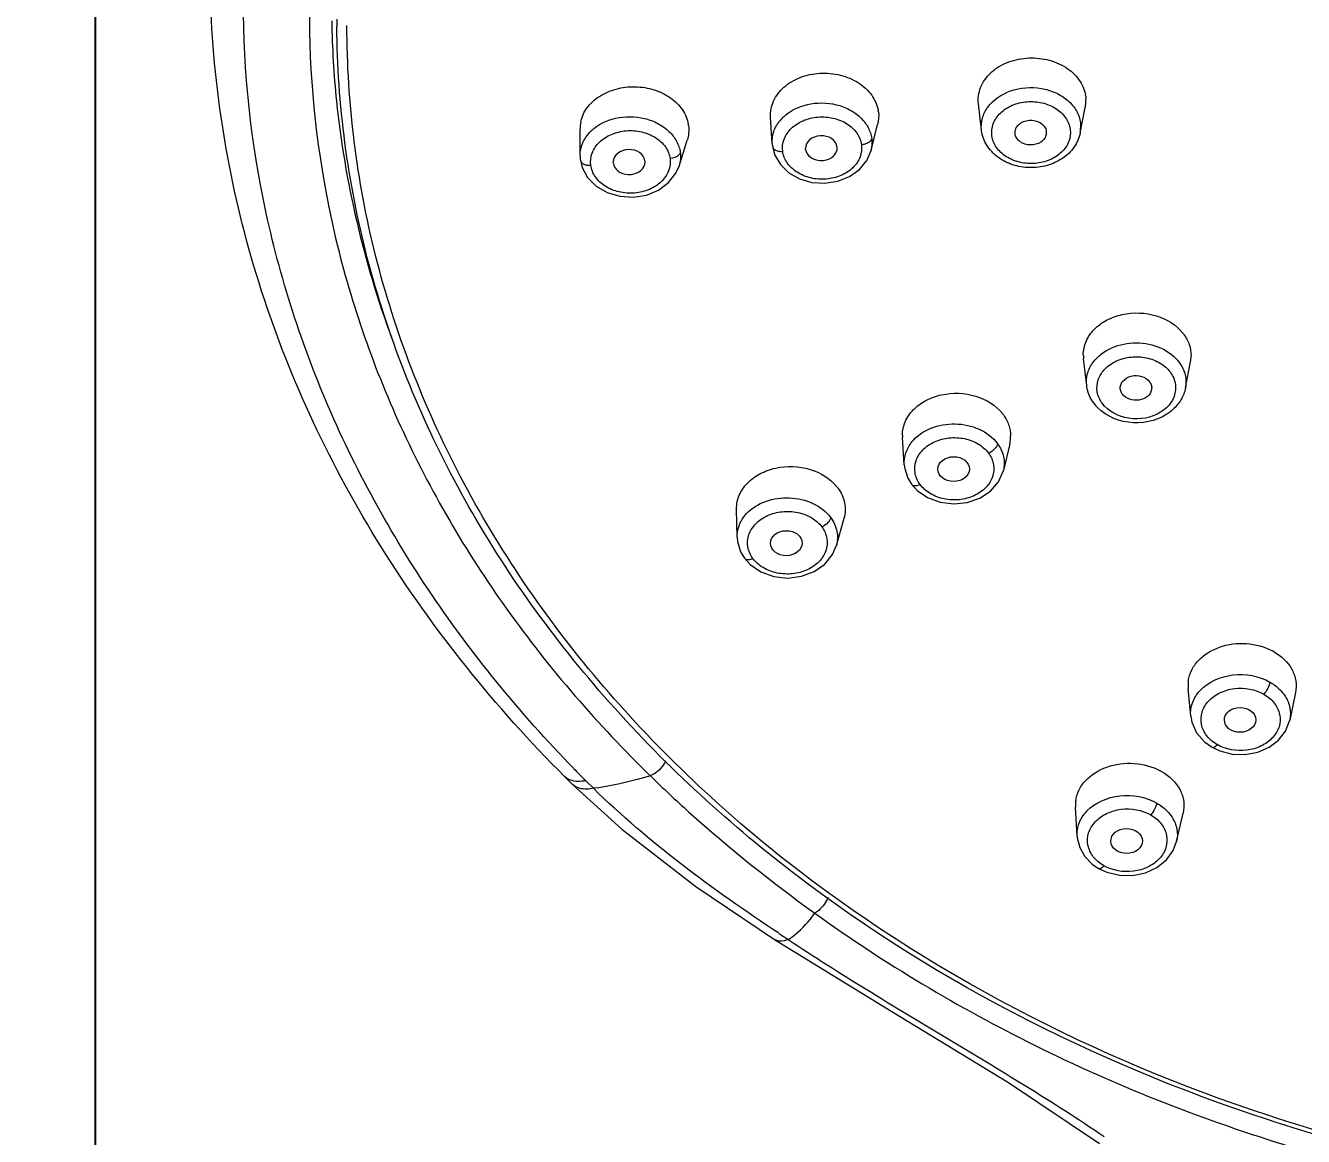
# Model space of a CAD drawing. Extents: x 8819 to 9239, y -18069 to -17475.
# Drawn here: x 8954.16 to 8981.7, y -17650.21 to -17626.28 of the extents above; entities that cross this region are included whole.
import ezdxf

# ---------------------------------------------------------------- set-up
doc = ezdxf.new("R2010")
doc.units = 0
doc.header["$MEASUREMENT"] = 0
doc.layers.get('0').update_dxf_attribs({"linetype": 'CONTINUOUS', "lineweight": 13})
doc.layers.get('DEFPOINTS').update_dxf_attribs({"linetype": 'CONTINUOUS'})
doc.layers.add('5', color=2, linetype='CONTINUOUS', lineweight=9)
doc.styles.get("Standard").update_dxf_attribs({"font": 'Gulim.ttf'})
doc.dimstyles.new('STANDARD$0', dxfattribs={"dimtxt": 3.5, "dimasz": 2.5, "dimexe": 0.7, "dimexo": 0.7, "dimgap": 0.5, "dimtad": 3, "dimdec": 4, "dimdsep": 46, "dimtxsty": 'Standard', "dimcen": 0, "dimclrd": 2, "dimclre": 2, "dimclrt": 4, "dimadec": 0, "dimazin": 0, "dimtp": 0.2, "dimtm": 0.1, "dimtfac": 0.5, "dimtdec": 4, "dimtmove": 1, "dimatfit": 3, "dimfxl": 0, "dimtolj": 1, "dimarcsym": 0})

# ---------------------------------------------------------------- blocks, each defined once
blk = doc.blocks.new('*D63')
at = {"layer": '5', "color": 2, "lineweight": -2}
for p, q in [((8992.676, -17589.939), (8954.961, -17589.939)), ((8955.661, -17758.34), (8955.661, -17594.939)), ((8974.358, -17763.34), (8954.961, -17763.34))]:
    blk.add_line(p, q, dxfattribs=at)
at = {"layer": '5', "color": 2}
for points in [[(8954.828, -17594.939), (8956.495, -17594.939), (8955.661, -17589.939)], [(8954.828, -17758.34), (8956.495, -17758.34), (8955.661, -17763.34)]]:
    blk.add_solid(points, dxfattribs=at)
at = {"layer": 'DEFPOINTS', "color": 0}
for p in [(8955.661, -17589.939), (8993.376, -17589.939), (8975.058, -17763.34)]:
    blk.add_point(p, dxfattribs=at)
at = {"layer": '5', "color": 4, "insert": (8950.832, -17693.171), "char_height": 5, "attachment_point": 5, "rotation": 90}
blk.add_mtext('\\A1;231.2', dxfattribs=at)

msp = doc.modelspace()

# ---------------------------------------------------------------- linework, layer by layer
at = {"color": 7, "linetype": 'Continuous'}
for p, q in [((8977.004, -17627.8), (8976.996, -17628.038)), ((8974.757, -17628.528), (8974.693, -17627.96)), ((8976.885, -17628.591), (8976.996, -17628.038)), ((8970.245, -17628.82), (8970.213, -17628.248)), ((8972.377, -17628.966), (8972.52, -17628.411)), ((8976.892, -17628.372), (8976.885, -17628.591)), ((8966.107, -17629.076), (8966.107, -17628.501)), ((8974.759, -17628.543), (8974.758, -17628.531)), ((8975.482, -17628.61), (8975.482, -17628.603)), ((8976.155, -17628.554), (8976.154, -17628.621)), ((8968.24, -17629.305), (8968.416, -17628.747)), ((8970.245, -17628.818), (8970.251, -17628.877)), ((8970.967, -17628.945), (8970.966, -17628.925)), ((8971.644, -17628.889), (8971.639, -17628.967)), ((8966.114, -17629.176), (8966.114, -17629.176)), ((8966.825, -17629.244), (8966.823, -17629.212)), ((8967.505, -17629.188), (8967.498, -17629.277)), ((8977.025, -17634.031), (8976.957, -17633.455)), ((8979.154, -17634.085), (8979.262, -17633.522)), ((8973.095, -17635.739), (8973.056, -17635.15)), ((8975.366, -17635.287), (8975.229, -17635.863)), ((8969.491, -17637.299), (8969.479, -17636.696)), ((8971.794, -17636.896), (8971.629, -17637.486)), ((8979.268, -17641.159), (8979.212, -17640.557)), ((8981.525, -17640.647), (8981.404, -17641.239)), ((8965.771, -17642.456), (8965.77, -17642.456)), ((8965.771, -17642.456), (8965.945, -17642.629)), ((8966.228, -17642.546), (8966.393, -17642.71)), ((8976.82, -17643.74), (8976.783, -17643.117)), ((8978.963, -17643.86), (8979.103, -17643.247))]:
    msp.add_line(p, q, dxfattribs=at)
for points in [[(8970.251, -17628.877), (8970.301, -17629.065), (8970.423, -17629.273), (8970.606, -17629.449), (8970.838, -17629.579), (8971.103, -17629.655), (8971.384, -17629.672), (8971.66, -17629.628), (8971.913, -17629.528), (8972.126, -17629.376), (8972.284, -17629.184), (8972.377, -17628.965)], [(8966.107, -17629.073), (8966.112, -17629.16), (8966.114, -17629.176)], [(8966.114, -17629.176), (8966.152, -17629.334), (8966.27, -17629.552), (8966.454, -17629.737), (8966.692, -17629.874), (8966.965, -17629.955), (8967.255, -17629.973), (8967.54, -17629.927), (8967.8, -17629.82), (8968.016, -17629.66), (8968.174, -17629.458), (8968.24, -17629.304)], [(8973.095, -17635.739), (8973.105, -17635.821), (8973.172, -17636.026), (8973.251, -17636.157)], [(8973.251, -17636.157), (8973.373, -17636.292), (8973.598, -17636.448), (8973.867, -17636.548), (8974.16, -17636.584), (8974.453, -17636.553), (8974.724, -17636.458), (8974.953, -17636.306), (8975.124, -17636.108), (8975.229, -17635.863)], [(8969.491, -17637.299), (8969.499, -17637.394), (8969.565, -17637.612), (8969.649, -17637.752)], [(8969.649, -17637.752), (8969.775, -17637.891), (8970.005, -17638.048), (8970.281, -17638.147), (8970.581, -17638.18), (8970.88, -17638.143), (8971.154, -17638.04), (8971.382, -17637.88), (8971.549, -17637.673), (8971.629, -17637.486)], [(8979.268, -17641.159), (8979.29, -17641.284), (8979.392, -17641.514), (8979.564, -17641.71), (8979.728, -17641.826)], [(8979.728, -17641.826), (8979.897, -17641.906), (8980.163, -17641.972), (8980.44, -17641.98), (8980.711, -17641.93), (8980.957, -17641.824), (8981.162, -17641.67), (8981.313, -17641.476), (8981.404, -17641.239)], [(8965.945, -17642.629), (8967.006, -17643.592), (8968.603, -17644.824), (8970.3, -17645.968)], [(8976.82, -17643.74), (8976.823, -17643.78), (8976.877, -17643.988), (8976.987, -17644.179), (8977.147, -17644.342), (8977.283, -17644.435)], [(8977.283, -17644.435), (8977.458, -17644.516), (8977.731, -17644.582), (8978.015, -17644.587), (8978.291, -17644.531), (8978.539, -17644.418), (8978.744, -17644.255), (8978.891, -17644.052), (8978.963, -17643.86)], [(8970.3, -17645.968), (8972.823, -17647.521), (8975.343, -17649.046), (8977.299, -17650.36)]]:
    msp.add_lwpolyline(points, dxfattribs=at)
for centre, radius, start, end in [((8980.78, -17626.057), 20.506, 179.2673, 180.9662), ((8981.084, -17626.137), 20.22, 180, 180.4432), ((8976.285, -17627.896), 0.725, 7.599, 9.3943), ((8971.816, -17628.229), 0.727, 7.5992, 9.472), ((8966.835, -17628.501), 0.728, 168.622, 180.0068), ((8967.722, -17628.527), 0.728, 7.5994, 9.5451), ((8971.095, -17628.885), 0.88, 133.5649, 140.5899), ((8966.965, -17629.189), 0.892, 133.5285, 137.1346), ((8978.392, -17633.463), 0.901, 36.2351, 38.4197), ((8977.669, -17633.371), 0.716, 180.0065, 186.7373), ((8978.555, -17633.386), 0.72, 349.1163, 359.9581), ((8977.91, -17633.871), 0.909, 216.3075, 224.4754), ((8974.5, -17635.198), 0.904, 36.2356, 38.4999), ((8978.22, -17633.814), 0.99, 308.4824, 311.8691), ((8973.768, -17635.102), 0.714, 179.9881, 183.874), ((8974.662, -17635.12), 0.723, 346.6645, 359.9205), ((8970.933, -17636.78), 0.908, 36.2361, 38.5813), ((8970.191, -17636.682), 0.712, 180.4288, 181.1288), ((8980.459, -17640.815), 1.209, 60.2111, 61.7412), ((8979.923, -17640.492), 0.714, 172.3386, 185.2542), ((8980.102, -17641.193), 0.864, 136.655, 140.2464), ((8986.86, -17621.972), 29.137, 224.1916, 224.9183), ((8978.037, -17643.402), 1.214, 60.2113, 61.7904), ((8977.496, -17643.076), 0.714, 172.5393, 183.3562), ((8977.666, -17643.808), 0.879, 136.1419, 137.1065), ((9012.972, -17581.882), 76.832, 236.34383, 236.52394)]:
    msp.add_arc(centre, radius, start, end, dxfattribs=at)
for centre, major_axis, ratio, start_param, end_param in [((8971.306, -17628.917), (0.34, 0), 0.786562, 0.10389, 3.171887), ((8967.165, -17629.216), (0.342, 0.001), 0.784433, 0.102691, 3.126175), ((8971.306, -17628.917), (0.34, 0), 0.786562, -3.037703, -0.191089), ((8967.165, -17629.216), (0.342, 0.001), 0.784433, -3.038902, -0.233293)]:
    msp.add_ellipse(centre, major_axis=major_axis, ratio=ratio, start_param=start_param, end_param=end_param, dxfattribs=at)
for centre, major_axis, ratio in [((8974.157, -17635.833), (0.34, 0.001), 0.787265), ((8970.551, -17637.429), (0.342, 0.003), 0.786154), ((8980.332, -17641.236), (0.34, 0.001), 0.788464), ((8977.885, -17643.847), (0.341, 0.003), 0.789111)]:
    msp.add_ellipse(centre, major_axis=major_axis, ratio=ratio, dxfattribs=at)
for points, knots in [([(8965.969, -17642.282), (8964.813, -17641.094), (8962.738, -17638.559), (8960.434, -17634.307), (8959.069, -17629.797), (8958.691, -17625.163), (8959.315, -17620.546), (8960.917, -17616.087), (8963.443, -17611.918), (8965.648, -17609.456), (8966.865, -17608.306)], [0, 0, 0, 0, 0.130376, 0.255969, 0.378037, 0.498326, 0.618869, 0.741662, 0.86834, 1, 1, 1, 1]), ([(8965.771, -17642.456), (8964.281, -17640.962), (8961.655, -17637.71), (8959.014, -17632.125), (8957.899, -17626.187), (8958.224, -17622.198), (8958.637, -17620.273)], [0, 0, 0, 0, 0.260984, 0.511835, 0.756457, 1, 1, 1, 1]), ([(8960.754, -17626.176), (8960.764, -17626.753), (8960.902, -17629.075), (8961.443, -17631.37), (8962.047, -17633.009)], [0, 0, 0, 0, 0.248505, 1, 1, 1, 1]), ([(8960.277, -17626.403), (8960.302, -17627.853), (8960.664, -17630.782), (8962.123, -17635.013), (8964.448, -17638.984), (8966.491, -17641.34), (8967.621, -17642.443)], [0, 0, 0, 0, 0.240678, 0.485567, 0.737936, 1, 1, 1, 1]), ([(9025.886, -17626.45), (9025.86, -17628.126), (9025.38, -17631.524), (9023.427, -17636.361), (9020.329, -17640.785), (9014.751, -17646.01), (9007.526, -17649.647), (8999.578, -17651.498), (8993.277, -17651.967), (8986.98, -17651.468), (8979.048, -17649.579), (8971.849, -17645.907), (8966.311, -17640.655), (8963.246, -17636.215), (8961.33, -17631.368), (8960.877, -17627.969), (8960.864, -17626.294)], [0, 0, 0, 0, 0.055254, 0.111764, 0.170463, 0.231878, 0.362271, 0.430771, 0.500229, 0.569672, 0.638128, 0.768366, 0.829693, 0.888314, 0.944768, 1, 1, 1, 1]), ([(9025.668, -17626.433), (9025.655, -17628.098), (9025.202, -17631.477), (9023.287, -17636.295), (9020.223, -17640.709), (9014.684, -17645.928), (9007.487, -17649.564), (8999.563, -17651.415), (8993.276, -17651.885), (8986.993, -17651.385), (8979.085, -17649.496), (8971.915, -17645.825), (8966.415, -17640.577), (8963.386, -17636.149), (8961.509, -17631.321), (8961.083, -17627.94), (8961.083, -17626.276)], [0, 0, 0, 0, 0.055121, 0.111504, 0.170119, 0.231507, 0.362014, 0.430636, 0.500236, 0.569819, 0.638396, 0.768743, 0.830039, 0.888573, 0.9449, 1, 1, 1, 1]), ([(8974.693, -17627.96), (8974.679, -17627.843), (8974.714, -17627.591), (8974.942, -17627.273), (8975.296, -17627.054), (8975.723, -17626.955), (8976.167, -17626.987), (8976.569, -17627.147), (8976.874, -17627.416), (8976.981, -17627.658), (8977, -17627.778)], [0, 0, 0, 0, 0.109827, 0.226217, 0.353732, 0.49027, 0.629317, 0.763257, 0.886764, 1, 1, 1, 1]), ([(8970.213, -17628.248), (8970.206, -17628.131), (8970.254, -17627.884), (8970.493, -17627.578), (8970.851, -17627.371), (8971.276, -17627.282), (8971.715, -17627.321), (8972.11, -17627.484), (8972.408, -17627.752), (8972.513, -17627.991), (8972.533, -17628.11)], [0, 0, 0, 0, 0.109878, 0.226892, 0.354927, 0.491539, 0.630275, 0.763777, 0.886956, 1, 1, 1, 1]), ([(8966.121, -17628.358), (8966.143, -17628.248), (8966.244, -17628.028), (8966.521, -17627.779), (8966.885, -17627.623), (8967.294, -17627.575), (8967.701, -17627.64), (8968.059, -17627.811), (8968.327, -17628.071), (8968.422, -17628.295), (8968.44, -17628.406)], [0, 0, 0, 0, 0.111399, 0.231867, 0.362298, 0.499045, 0.636011, 0.767016, 0.888139, 1, 1, 1, 1]), ([(8974.894, -17628.036), (8975.012, -17627.873), (8975.389, -17627.624), (8975.94, -17627.585), (8976.36, -17627.71), (8976.626, -17627.876), (8976.817, -17628.101), (8976.88, -17628.282), (8976.892, -17628.372)], [0, 0, 0, 0, 0.244908, 0.513801, 0.647079, 0.77313, 0.890193, 1, 1, 1, 1]), ([(8970.488, -17628.247), (8970.629, -17628.113), (8971.01, -17627.928), (8971.532, -17627.933), (8971.916, -17628.074), (8972.155, -17628.241), (8972.324, -17628.457), (8972.381, -17628.626), (8972.392, -17628.71)], [0, 0, 0, 0, 0.251325, 0.519759, 0.651069, 0.775188, 0.890925, 1, 1, 1, 1]), ([(8974.757, -17628.528), (8974.748, -17628.444), (8974.762, -17628.266), (8974.842, -17628.107), (8974.894, -17628.036)], [0, 0, 0, 0, 0.49122, 1, 1, 1, 1]), ([(8974.982, -17628.651), (8974.971, -17628.565), (8974.994, -17628.378), (8975.16, -17628.14), (8975.421, -17627.975), (8975.738, -17627.9), (8976.066, -17627.923), (8976.362, -17628.042), (8976.584, -17628.243), (8976.658, -17628.423), (8976.67, -17628.512)], [0, 0, 0, 0, 0.110088, 0.226913, 0.354991, 0.491975, 0.631077, 0.764556, 0.88728, 1, 1, 1, 1]), ([(8966.351, -17628.542), (8966.492, -17628.408), (8966.876, -17628.222), (8967.4, -17628.23), (8967.786, -17628.373), (8968.026, -17628.541), (8968.197, -17628.758), (8968.255, -17628.928), (8968.266, -17629.013)], [0, 0, 0, 0, 0.250699, 0.519074, 0.650561, 0.774916, 0.890854, 1, 1, 1, 1]), ([(8970.245, -17628.818), (8970.24, -17628.732), (8970.266, -17628.552), (8970.357, -17628.396), (8970.414, -17628.326)], [0, 0, 0, 0, 0.489612, 1, 1, 1, 1]), ([(8970.474, -17628.986), (8970.462, -17628.899), (8970.485, -17628.711), (8970.653, -17628.472), (8970.915, -17628.306), (8971.234, -17628.231), (8971.564, -17628.254), (8971.861, -17628.373), (8972.085, -17628.575), (8972.159, -17628.756), (8972.171, -17628.845)], [0, 0, 0, 0, 0.110071, 0.226902, 0.354987, 0.491965, 0.631058, 0.764546, 0.887285, 1, 1, 1, 1]), ([(8975.482, -17628.603), (8975.478, -17628.568), (8975.49, -17628.495), (8975.558, -17628.402), (8975.663, -17628.338), (8975.788, -17628.31), (8975.918, -17628.32), (8976.035, -17628.368), (8976.122, -17628.448), (8976.151, -17628.519), (8976.155, -17628.554)], [0, 0, 0, 0, 0.110176, 0.227448, 0.355917, 0.492978, 0.631865, 0.765009, 0.887444, 1, 1, 1, 1]), ([(8966.107, -17629.073), (8966.107, -17628.985), (8966.145, -17628.803), (8966.248, -17628.65), (8966.311, -17628.582)], [0, 0, 0, 0, 0.487985, 1, 1, 1, 1]), ([(8966.337, -17629.284), (8966.325, -17629.197), (8966.349, -17629.008), (8966.518, -17628.768), (8966.782, -17628.602), (8967.102, -17628.526), (8967.435, -17628.549), (8967.734, -17628.669), (8967.959, -17628.871), (8968.034, -17629.053), (8968.046, -17629.143)], [0, 0, 0, 0, 0.110047, 0.226898, 0.355011, 0.491972, 0.631041, 0.764541, 0.887303, 1, 1, 1, 1]), ([(8976.885, -17628.591), (8976.863, -17628.7), (8976.767, -17628.915), (8976.508, -17629.159), (8976.172, -17629.309), (8975.798, -17629.354), (8975.428, -17629.293), (8975.1, -17629.128), (8974.856, -17628.872), (8974.774, -17628.653), (8974.759, -17628.543)], [0, 0, 0, 0, 0.117857, 0.240461, 0.368927, 0.501243, 0.63322, 0.760862, 0.882616, 1, 1, 1, 1]), ([(8976.67, -17628.512), (8976.682, -17628.598), (8976.659, -17628.785), (8976.492, -17629.023), (8976.231, -17629.188), (8975.914, -17629.263), (8975.586, -17629.24), (8975.29, -17629.121), (8975.068, -17628.92), (8974.994, -17628.74), (8974.982, -17628.651)], [0, 0, 0, 0, 0.110088, 0.226913, 0.354991, 0.491975, 0.631077, 0.764556, 0.88728, 1, 1, 1, 1]), ([(8976.154, -17628.621), (8976.148, -17628.654), (8976.119, -17628.719), (8976.009, -17628.82), (8975.812, -17628.871), (8975.617, -17628.814), (8975.512, -17628.708), (8975.487, -17628.642), (8975.482, -17628.61)], [0, 0, 0, 0, 0.112735, 0.234746, 0.501778, 0.767328, 0.888105, 1, 1, 1, 1]), ([(8970.251, -17628.877), (8970.253, -17628.894), (8970.271, -17628.931), (8970.324, -17628.967), (8970.394, -17628.986), (8970.447, -17628.988), (8970.474, -17628.986)], [0, 0, 0, 0, 0.194944, 0.424462, 0.69733, 1, 1, 1, 1]), ([(8972.171, -17628.845), (8972.183, -17628.932), (8972.16, -17629.12), (8971.992, -17629.359), (8971.729, -17629.524), (8971.411, -17629.6), (8971.081, -17629.577), (8970.783, -17629.458), (8970.56, -17629.256), (8970.485, -17629.075), (8970.474, -17628.986)], [0, 0, 0, 0, 0.110073, 0.226904, 0.354993, 0.491968, 0.631059, 0.764547, 0.887289, 1, 1, 1, 1]), ([(8972.392, -17628.71), (8972.388, -17628.728), (8972.36, -17628.774), (8972.282, -17628.825), (8972.21, -17628.842), (8972.171, -17628.845)], [0, 0, 0, 0, 0.200661, 0.571181, 1, 1, 1, 1]), ([(8966.114, -17629.176), (8966.116, -17629.193), (8966.134, -17629.229), (8966.187, -17629.265), (8966.258, -17629.285), (8966.31, -17629.287), (8966.337, -17629.284)], [0, 0, 0, 0, 0.194999, 0.4245, 0.69738, 1, 1, 1, 1]), ([(8968.046, -17629.143), (8968.058, -17629.23), (8968.034, -17629.42), (8967.865, -17629.659), (8967.601, -17629.825), (8967.281, -17629.901), (8966.948, -17629.878), (8966.649, -17629.759), (8966.424, -17629.556), (8966.349, -17629.374), (8966.337, -17629.284)], [0, 0, 0, 0, 0.110047, 0.226898, 0.355011, 0.491971, 0.63104, 0.764541, 0.887303, 1, 1, 1, 1]), ([(8968.266, -17629.013), (8968.261, -17629.03), (8968.212, -17629.106), (8968.116, -17629.137), (8968.046, -17629.143)], [0, 0, 0, 0, 0.205006, 1, 1, 1, 1]), ([(8976.952, -17633.371), (8976.952, -17633.273), (8976.996, -17633.069), (8977.179, -17632.806), (8977.455, -17632.606), (8977.91, -17632.445), (8978.526, -17632.465), (8978.958, -17632.726), (8979.098, -17632.903)], [0, 0, 0, 0, 0.108463, 0.222926, 0.346624, 0.478826, 0.75001, 1, 1, 1, 1]), ([(8979.119, -17632.93), (8979.168, -17632.997), (8979.247, -17633.143), (8979.275, -17633.307), (8979.275, -17633.387)], [0, 0, 0, 0, 0.510062, 1, 1, 1, 1]), ([(8977.165, -17633.531), (8977.367, -17633.257), (8978.095, -17632.965), (8978.821, -17633.262), (8979.022, -17633.537)], [0, 0, 0, 0, 0.499508, 1, 1, 1, 1]), ([(8977.025, -17634.031), (8977.015, -17633.945), (8977.03, -17633.764), (8977.112, -17633.603), (8977.165, -17633.531)], [0, 0, 0, 0, 0.490784, 1, 1, 1, 1]), ([(8977.359, -17634.415), (8977.306, -17634.343), (8977.23, -17634.174), (8977.255, -17633.895), (8977.413, -17633.653), (8977.669, -17633.483), (8977.983, -17633.401), (8978.313, -17633.418), (8978.612, -17633.53), (8978.771, -17633.668), (8978.829, -17633.746)], [0, 0, 0, 0, 0.11321, 0.223135, 0.3393, 0.466633, 0.603201, 0.742415, 0.87647, 1, 1, 1, 1]), ([(8979.022, -17633.537), (8979.08, -17633.616), (8979.167, -17633.793), (8979.171, -17633.992), (8979.154, -17634.085)], [0, 0, 0, 0, 0.509291, 1, 1, 1, 1]), ([(8977.75, -17634.106), (8977.747, -17634.076), (8977.754, -17634.013), (8977.823, -17633.898), (8977.988, -17633.809), (8978.208, -17633.814), (8978.34, -17633.895), (8978.38, -17633.95)], [0, 0, 0, 0, 0.109246, 0.223767, 0.477408, 0.750122, 1, 1, 1, 1]), ([(8978.829, -17633.746), (8978.886, -17633.825), (8978.966, -17634.012), (8978.933, -17634.213), (8978.895, -17634.301)], [0, 0, 0, 0, 0.505797, 1, 1, 1, 1]), ([(8973.054, -17635.102), (8973.054, -17635.004), (8973.098, -17634.799), (8973.282, -17634.536), (8973.558, -17634.336), (8974.015, -17634.175), (8974.632, -17634.195), (8975.066, -17634.457), (8975.208, -17634.635)], [0, 0, 0, 0, 0.108343, 0.222665, 0.346247, 0.478391, 0.749718, 1, 1, 1, 1]), ([(8977.177, -17634.41), (8977.157, -17634.382), (8977.083, -17634.267), (8977.038, -17634.132), (8977.026, -17634.031)], [0, 0, 0, 0, 0.254271, 1, 1, 1, 1]), ([(8977.794, -17634.217), (8977.788, -17634.209), (8977.766, -17634.175), (8977.753, -17634.135), (8977.75, -17634.106)], [0, 0, 0, 0, 0.257732, 1, 1, 1, 1]), ([(8978.422, -17634.121), (8978.412, -17634.177), (8978.337, -17634.289), (8978.151, -17634.361), (8977.948, -17634.345), (8977.831, -17634.268), (8977.794, -17634.217)], [0, 0, 0, 0, 0.225213, 0.483698, 0.753616, 1, 1, 1, 1]), ([(8978.38, -17633.95), (8978.398, -17633.975), (8978.426, -17634.03), (8978.428, -17634.092), (8978.422, -17634.121)], [0, 0, 0, 0, 0.508923, 1, 1, 1, 1]), ([(8979.153, -17634.085), (8979.136, -17634.173), (8979.069, -17634.347), (8978.95, -17634.489), (8978.881, -17634.551)], [0, 0, 0, 0, 0.492924, 1, 1, 1, 1]), ([(8978.618, -17634.606), (8978.42, -17634.729), (8977.938, -17634.818), (8977.488, -17634.592), (8977.359, -17634.415)], [0, 0, 0, 0, 0.51438, 1, 1, 1, 1]), ([(8978.895, -17634.301), (8978.881, -17634.331), (8978.815, -17634.453), (8978.708, -17634.551), (8978.618, -17634.606)], [0, 0, 0, 0, 0.239206, 1, 1, 1, 1]), ([(8975.229, -17634.663), (8975.278, -17634.73), (8975.357, -17634.876), (8975.385, -17635.041), (8975.385, -17635.121)], [0, 0, 0, 0, 0.510241, 1, 1, 1, 1]), ([(8978.836, -17634.589), (8978.616, -17634.764), (8978.029, -17634.933), (8977.456, -17634.707), (8977.261, -17634.508)], [0, 0, 0, 0, 0.503083, 1, 1, 1, 1]), ([(8973.259, -17635.247), (8973.47, -17634.985), (8974.193, -17634.716), (8974.905, -17635.014), (8975.103, -17635.285)], [0, 0, 0, 0, 0.500425, 1, 1, 1, 1]), ([(8973.095, -17635.739), (8973.09, -17635.653), (8973.113, -17635.473), (8973.203, -17635.317), (8973.259, -17635.247)], [0, 0, 0, 0, 0.489545, 1, 1, 1, 1]), ([(8973.433, -17636.162), (8973.379, -17636.089), (8973.303, -17635.92), (8973.328, -17635.64), (8973.488, -17635.396), (8973.746, -17635.225), (8974.061, -17635.143), (8974.392, -17635.159), (8974.693, -17635.272), (8974.853, -17635.41), (8974.911, -17635.49)], [0, 0, 0, 0, 0.113194, 0.223111, 0.339289, 0.466631, 0.603189, 0.742396, 0.876465, 1, 1, 1, 1]), ([(8975.103, -17635.285), (8975.095, -17635.328), (8975.037, -17635.412), (8974.958, -17635.468), (8974.911, -17635.49)], [0, 0, 0, 0, 0.457472, 1, 1, 1, 1]), ([(8975.103, -17635.285), (8975.164, -17635.368), (8975.254, -17635.556), (8975.252, -17635.765), (8975.229, -17635.861)], [0, 0, 0, 0, 0.509447, 1, 1, 1, 1]), ([(8974.911, -17635.49), (8974.964, -17635.562), (8975.041, -17635.731), (8975.015, -17636.012), (8974.855, -17636.255), (8974.598, -17636.426), (8974.282, -17636.509), (8973.951, -17636.492), (8973.651, -17636.38), (8973.491, -17636.241), (8973.433, -17636.162)], [0, 0, 0, 0, 0.113196, 0.223113, 0.339294, 0.466634, 0.60319, 0.742397, 0.87647, 1, 1, 1, 1]), ([(8969.479, -17636.687), (8969.479, -17636.589), (8969.521, -17636.383), (8969.705, -17636.117), (8969.982, -17635.916), (8970.441, -17635.753), (8971.062, -17635.772), (8971.5, -17636.035), (8971.643, -17636.214)], [0, 0, 0, 0, 0.108206, 0.222299, 0.345687, 0.477734, 0.74929, 1, 1, 1, 1]), ([(8971.665, -17636.243), (8971.734, -17636.337), (8971.835, -17636.551), (8971.825, -17636.788), (8971.794, -17636.896)], [0, 0, 0, 0, 0.509448, 1, 1, 1, 1]), ([(8973.251, -17636.157), (8973.258, -17636.166), (8973.288, -17636.188), (8973.356, -17636.191), (8973.406, -17636.174), (8973.433, -17636.162)], [0, 0, 0, 0, 0.190416, 0.543512, 1, 1, 1, 1]), ([(8969.689, -17636.799), (8969.913, -17636.554), (8970.623, -17636.317), (8971.316, -17636.615), (8971.51, -17636.881)], [0, 0, 0, 0, 0.502146, 1, 1, 1, 1]), ([(8969.491, -17637.298), (8969.49, -17637.209), (8969.524, -17637.025), (8969.626, -17636.868), (8969.689, -17636.799)], [0, 0, 0, 0, 0.487721, 1, 1, 1, 1]), ([(8969.83, -17637.757), (8969.777, -17637.684), (8969.7, -17637.514), (8969.726, -17637.232), (8969.888, -17636.988), (8970.147, -17636.816), (8970.464, -17636.733), (8970.797, -17636.749), (8971.1, -17636.861), (8971.261, -17637), (8971.319, -17637.08)], [0, 0, 0, 0, 0.113162, 0.223073, 0.339289, 0.466641, 0.603175, 0.742373, 0.876463, 1, 1, 1, 1]), ([(8971.51, -17636.881), (8971.5, -17636.923), (8971.443, -17637.004), (8971.365, -17637.059), (8971.319, -17637.08)], [0, 0, 0, 0, 0.460675, 1, 1, 1, 1]), ([(8971.51, -17636.881), (8971.574, -17636.967), (8971.667, -17637.165), (8971.657, -17637.384), (8971.63, -17637.484)], [0, 0, 0, 0, 0.509517, 1, 1, 1, 1]), ([(8971.319, -17637.08), (8971.372, -17637.153), (8971.449, -17637.323), (8971.423, -17637.606), (8971.262, -17637.85), (8971.003, -17638.022), (8970.685, -17638.105), (8970.352, -17638.089), (8970.05, -17637.976), (8969.889, -17637.837), (8969.83, -17637.757)], [0, 0, 0, 0, 0.113162, 0.223073, 0.339289, 0.466641, 0.603175, 0.742374, 0.876463, 1, 1, 1, 1]), ([(8969.649, -17637.752), (8969.656, -17637.762), (8969.686, -17637.783), (8969.754, -17637.786), (8969.804, -17637.769), (8969.83, -17637.757)], [0, 0, 0, 0, 0.190385, 0.543498, 1, 1, 1, 1]), ([(8979.215, -17640.397), (8979.226, -17640.318), (8979.275, -17640.16), (8979.476, -17639.875), (8979.888, -17639.626), (8980.469, -17639.553), (8980.86, -17639.658), (8981.031, -17639.75)], [0, 0, 0, 0, 0.107781, 0.220963, 0.467689, 0.735684, 1, 1, 1, 1]), ([(8981.059, -17639.766), (8981.219, -17639.857), (8981.431, -17640.054), (8981.546, -17640.393), (8981.541, -17640.565), (8981.525, -17640.647)], [0, 0, 0, 0, 0.523132, 0.764157, 1, 1, 1, 1]), ([(8979.474, -17640.6), (8979.651, -17640.411), (8980.182, -17640.185), (8980.739, -17640.288), (8980.974, -17640.423)], [0, 0, 0, 0, 0.488171, 1, 1, 1, 1]), ([(8979.84, -17641.77), (8979.754, -17641.721), (8979.603, -17641.597), (8979.478, -17641.339), (8979.493, -17641.058), (8979.644, -17640.81), (8979.897, -17640.634), (8980.309, -17640.516), (8980.657, -17640.575), (8980.843, -17640.682)], [0, 0, 0, 0, 0.124711, 0.238804, 0.349032, 0.464972, 0.591984, 0.728569, 1, 1, 1, 1]), ([(8980.974, -17640.423), (8980.968, -17640.469), (8980.932, -17640.562), (8980.878, -17640.644), (8980.843, -17640.682)], [0, 0, 0, 0, 0.477245, 1, 1, 1, 1]), ([(8980.974, -17640.423), (8981.008, -17640.442), (8981.134, -17640.524), (8981.243, -17640.634), (8981.303, -17640.727)], [0, 0, 0, 0, 0.261528, 1, 1, 1, 1]), ([(8979.268, -17641.158), (8979.259, -17641.068), (8979.282, -17640.877), (8979.377, -17640.713), (8979.438, -17640.64)], [0, 0, 0, 0, 0.488797, 1, 1, 1, 1]), ([(8980.843, -17640.682), (8980.929, -17640.731), (8981.08, -17640.854), (8981.206, -17641.112), (8981.191, -17641.394), (8981.039, -17641.641), (8980.787, -17641.818), (8980.375, -17641.936), (8980.027, -17641.877), (8979.84, -17641.77)], [0, 0, 0, 0, 0.124713, 0.238806, 0.349037, 0.464975, 0.591986, 0.728569, 1, 1, 1, 1]), ([(8981.303, -17640.727), (8981.351, -17640.803), (8981.422, -17640.97), (8981.421, -17641.153), (8981.404, -17641.238)], [0, 0, 0, 0, 0.507599, 1, 1, 1, 1]), ([(8979.728, -17641.826), (8979.742, -17641.834), (8979.792, -17641.82), (8979.822, -17641.79), (8979.84, -17641.77)], [0, 0, 0, 0, 0.369056, 1, 1, 1, 1]), ([(8967.957, -17642.115), (8967.941, -17642.15), (8967.857, -17642.284), (8967.732, -17642.397), (8967.621, -17642.442)], [0, 0, 0, 0, 0.243146, 1, 1, 1, 1]), ([(8976.788, -17642.983), (8976.798, -17642.904), (8976.847, -17642.745), (8977.048, -17642.459), (8977.461, -17642.208), (8978.045, -17642.134), (8978.439, -17642.239), (8978.611, -17642.331)], [0, 0, 0, 0, 0.107619, 0.22064, 0.467161, 0.735317, 1, 1, 1, 1]), ([(8967.621, -17642.443), (8967.517, -17642.472), (8967.113, -17642.581), (8966.702, -17642.68), (8966.393, -17642.71)], [0, 0, 0, 0, 0.258998, 1, 1, 1, 1]), ([(8967.622, -17642.442), (8967.894, -17642.708), (8969.018, -17643.762), (8970.227, -17644.723), (8971.167, -17645.403)], [0, 0, 0, 0, 0.24689, 1, 1, 1, 1]), ([(8978.641, -17642.348), (8978.803, -17642.441), (8979.018, -17642.642), (8979.131, -17642.989), (8979.122, -17643.165), (8979.103, -17643.247)], [0, 0, 0, 0, 0.523242, 0.764036, 1, 1, 1, 1]), ([(8966.228, -17642.546), (8966.201, -17642.551), (8966.102, -17642.567), (8965.999, -17642.564), (8965.929, -17642.545)], [0, 0, 0, 0, 0.276828, 1, 1, 1, 1]), ([(8966.393, -17642.71), (8966.348, -17642.72), (8966.197, -17642.743), (8966.023, -17642.705), (8965.945, -17642.629)], [0, 0, 0, 0, 0.299452, 1, 1, 1, 1]), ([(8970.391, -17645.835), (8969.679, -17645.361), (8968.287, -17644.396), (8966.994, -17643.295), (8966.393, -17642.71)], [0, 0, 0, 0, 0.504775, 1, 1, 1, 1]), ([(8977.032, -17643.199), (8977.212, -17643.013), (8977.743, -17642.79), (8978.3, -17642.894), (8978.535, -17643.029)], [0, 0, 0, 0, 0.487856, 1, 1, 1, 1]), ([(8976.82, -17643.739), (8976.814, -17643.645), (8976.846, -17643.448), (8976.955, -17643.282), (8977.022, -17643.21)], [0, 0, 0, 0, 0.486853, 1, 1, 1, 1]), ([(8977.395, -17644.378), (8977.309, -17644.328), (8977.157, -17644.204), (8977.031, -17643.944), (8977.047, -17643.661), (8977.2, -17643.413), (8977.453, -17643.235), (8977.868, -17643.116), (8978.218, -17643.174), (8978.406, -17643.282)], [0, 0, 0, 0, 0.124697, 0.238759, 0.349007, 0.46498, 0.591986, 0.728552, 1, 1, 1, 1]), ([(8978.406, -17643.282), (8978.492, -17643.331), (8978.643, -17643.456), (8978.769, -17643.716), (8978.753, -17643.998), (8978.601, -17644.247), (8978.347, -17644.425), (8977.933, -17644.544), (8977.583, -17644.485), (8977.395, -17644.378)], [0, 0, 0, 0, 0.124697, 0.238759, 0.349007, 0.464979, 0.591986, 0.728552, 1, 1, 1, 1]), ([(8978.535, -17643.029), (8978.528, -17643.074), (8978.492, -17643.165), (8978.439, -17643.245), (8978.406, -17643.282)], [0, 0, 0, 0, 0.48055, 1, 1, 1, 1]), ([(8978.535, -17643.029), (8978.57, -17643.049), (8978.696, -17643.13), (8978.805, -17643.241), (8978.865, -17643.334)], [0, 0, 0, 0, 0.261758, 1, 1, 1, 1]), ([(8978.865, -17643.334), (8978.915, -17643.412), (8978.987, -17643.584), (8978.983, -17643.772), (8978.963, -17643.859)], [0, 0, 0, 0, 0.507734, 1, 1, 1, 1]), ([(8977.283, -17644.435), (8977.297, -17644.443), (8977.347, -17644.428), (8977.377, -17644.398), (8977.395, -17644.378)], [0, 0, 0, 0, 0.36905, 1, 1, 1, 1]), ([(8971.451, -17645.065), (8971.405, -17645.168), (8971.315, -17645.293), (8971.198, -17645.385), (8971.167, -17645.403)], [0, 0, 0, 0, 0.763372, 1, 1, 1, 1]), ([(8970.592, -17645.969), (8970.644, -17645.937), (8970.862, -17645.776), (8971.043, -17645.57), (8971.167, -17645.403)], [0, 0, 0, 0, 0.227563, 1, 1, 1, 1]), ([(8971.167, -17645.403), (8972.666, -17646.479), (8975.91, -17648.421), (8980.331, -17650.17), (8984.07, -17651.173), (8986.96, -17651.731), (8989.901, -17652.086), (8991.878, -17652.172), (8992.868, -17652.19)], [0, 0, 0, 0, 0.239951, 0.488935, 0.615361, 0.742907, 0.871262, 1, 1, 1, 1]), ([(8970.592, -17645.969), (8970.564, -17645.979), (8970.471, -17646.01), (8970.358, -17646.006), (8970.3, -17645.968)], [0, 0, 0, 0, 0.301319, 1, 1, 1, 1]), ([(8970.592, -17645.969), (8971.706, -17646.709), (8973.431, -17647.74), (8975.721, -17649.12), (8976.85, -17649.834), (8977.399, -17650.211)], [0, 0, 0, 0, 0.500406, 0.75097, 1, 1, 1, 1])]:
    msp.add_open_spline(points, degree=3, knots=knots, dxfattribs=at)
for points in [[(8972.537, -17628.133), (8972.549, -17628.225), (8972.543, -17628.321), (8972.52, -17628.41)], [(8968.444, -17628.431), (8968.458, -17628.535), (8968.448, -17628.646), (8968.416, -17628.746)], [(8972.392, -17628.71), (8972.403, -17628.794), (8972.398, -17628.883), (8972.377, -17628.965)], [(8968.266, -17629.013), (8968.279, -17629.109), (8968.27, -17629.211), (8968.24, -17629.304)], [(8965.929, -17642.545), (8965.871, -17642.53), (8965.813, -17642.499), (8965.771, -17642.456)]]:
    msp.add_open_spline(points, degree=3, dxfattribs=at)

# ---------------------------------------------------------------- dimensions: what is measured, and where the dimension line sits
at = {"layer": '5'}
dim = msp.add_linear_dim(base=(8955.661, -17589.939), p1=(8975.058, -17763.34), p2=(8993.376, -17589.939), angle=90, dimstyle='STANDARD$0', override={"dimtxt": 5, "dimasz": 5, "dimdec": 1, "dimlfac": 1.333333, "dimzin": 9, "dimtdec": 1, "dimfxl": 1.25, "dimtfill": 1}, dxfattribs=at)
dim.commit()
dim.dimension.update_dxf_attribs({"geometry": '*D63', "text_midpoint": (8953.902, -17693.171), "dimtype": 160})

doc.saveas('drawing.dxf')
